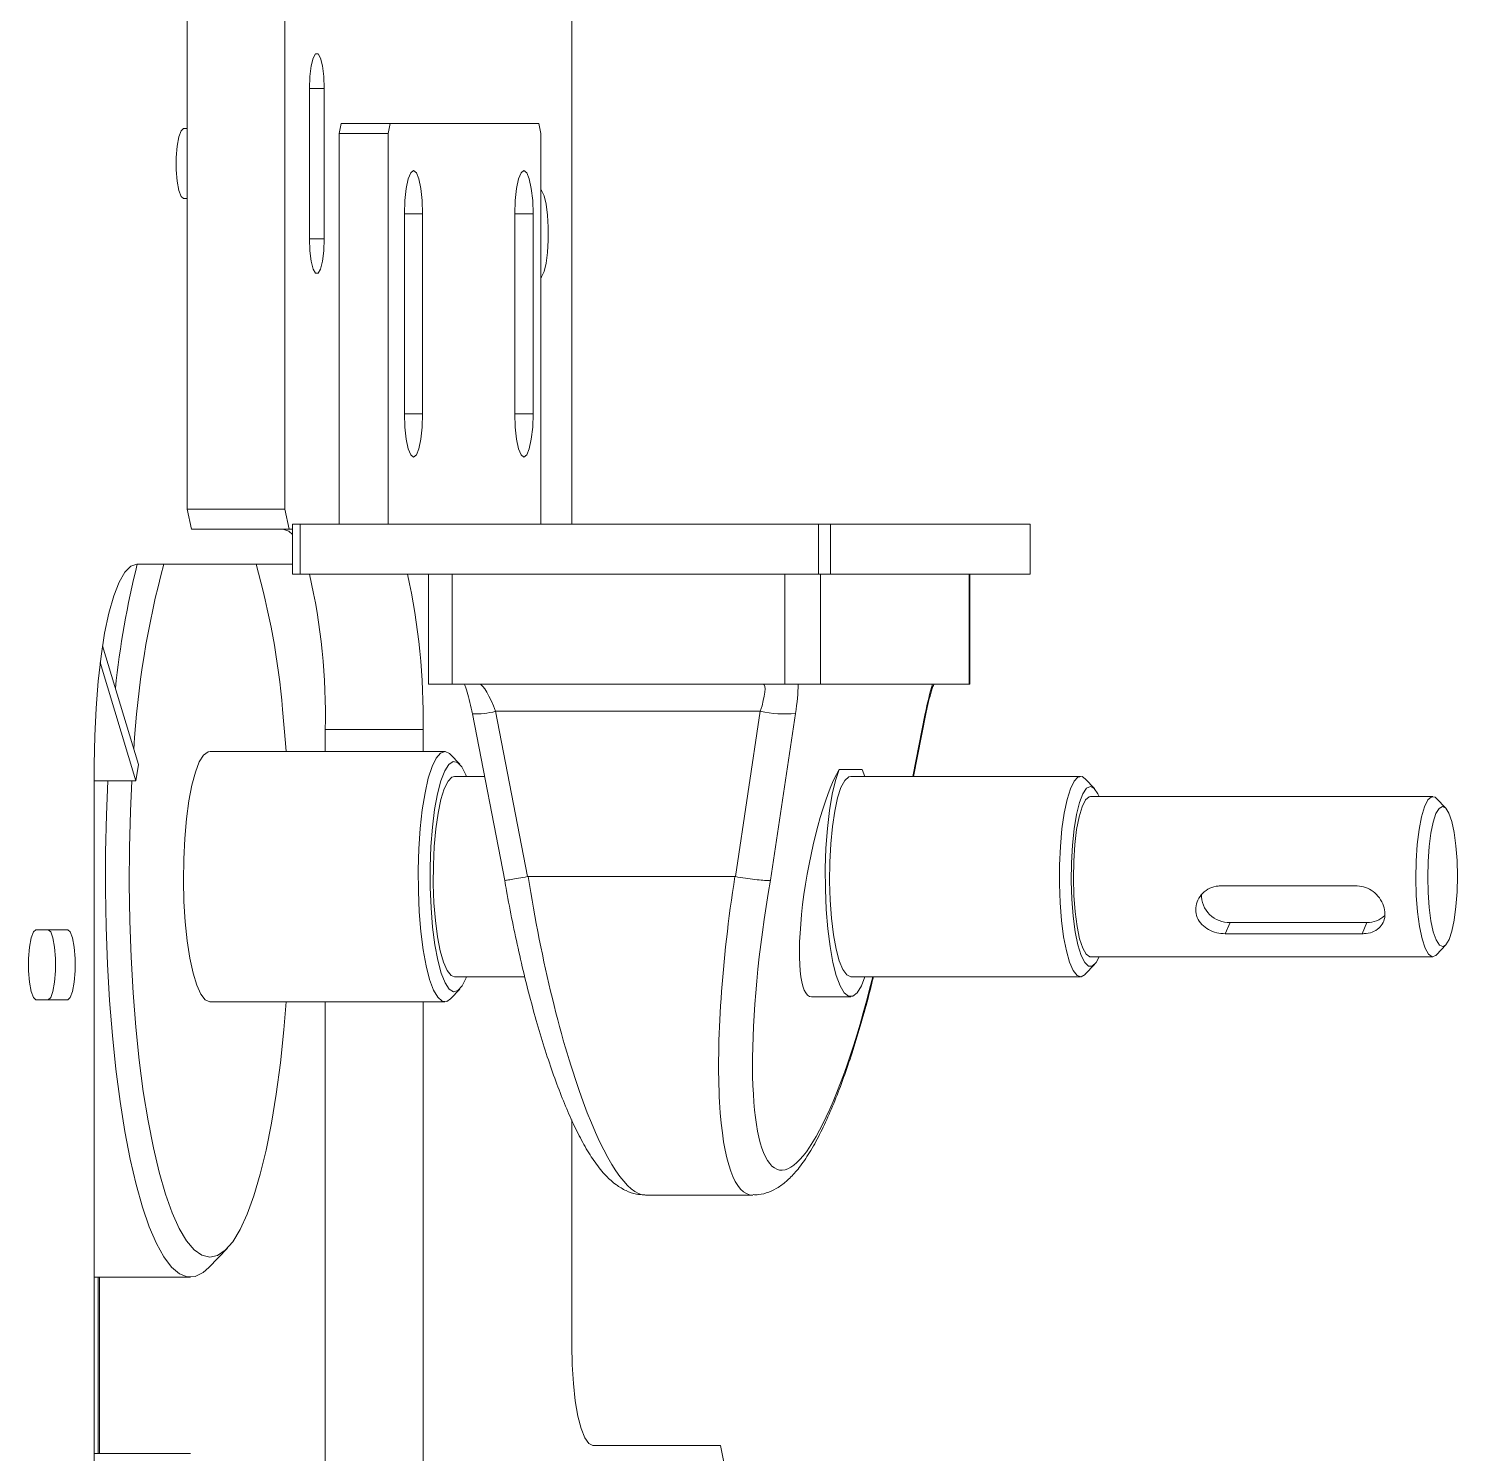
# Model space of a CAD drawing. Header units: millimetres. Extents: x -1052 to 3351, y 0 to 2015.
# Drawn here: x -104.519 to -102.808, y 1572.936 to 1574.641 of the extents above; entities that cross this region are included whole.
import ezdxf

# ---------------------------------------------------------------- set-up
doc = ezdxf.new("R2010")
doc.units = ezdxf.units.MM

msp = doc.modelspace()

# ---------------------------------------------------------------- linework, layer by layer
at = {"linetype": 'Continuous', "lineweight": 0}
for p, q in [((-104.3289, 1575.12), (-104.3289, 1574.0656)), ((-104.2118, 1575.12), (-104.2118, 1574.0656)), ((-103.8686, 1574.9043), (-103.8686, 1574.0477)), ((-104.1752, 1574.6102), (-104.1781, 1574.6052)), ((-104.1721, 1574.6102), (-104.1752, 1574.6102)), ((-104.1692, 1574.6052), (-104.1721, 1574.6102)), ((-104.1805, 1574.5958), (-104.182, 1574.5832)), ((-104.1781, 1574.6052), (-104.1805, 1574.5958)), ((-104.1668, 1574.5958), (-104.1692, 1574.6052)), ((-104.1653, 1574.5832), (-104.1668, 1574.5958)), ((-104.182, 1574.5832), (-104.1825, 1574.5689)), ((-104.1647, 1574.5689), (-104.1653, 1574.5832)), ((-104.1825, 1574.5689), (-104.1825, 1574.3891)), ((-104.1825, 1574.5689), (-104.1647, 1574.5689)), ((-104.1647, 1574.3891), (-104.1647, 1574.5689)), ((-104.1469, 1574.5149), (-104.1444, 1574.5269)), ((-104.1444, 1574.5269), (-104.0859, 1574.5269)), ((-104.0859, 1574.5269), (-104.0884, 1574.5149)), ((-104.0859, 1574.5269), (-103.9079, 1574.5269)), ((-103.9054, 1574.5149), (-103.9079, 1574.5269)), ((-104.3389, 1574.5111), (-104.3409, 1574.5)), ((-104.3362, 1574.5184), (-104.3389, 1574.5111)), ((-104.3332, 1574.5209), (-104.3362, 1574.5184)), ((-104.3289, 1574.5209), (-104.3332, 1574.5209)), ((-104.0884, 1574.5149), (-104.1469, 1574.5149)), ((-104.1469, 1574.5149), (-104.1469, 1574.0477)), ((-104.0884, 1574.5149), (-104.0884, 1574.0477)), ((-103.9054, 1574.5149), (-103.9054, 1574.0477)), ((-104.3409, 1574.5), (-104.342, 1574.4863)), ((-104.342, 1574.4863), (-104.342, 1574.4717)), ((-104.342, 1574.4717), (-104.3409, 1574.458)), ((-104.3409, 1574.458), (-104.3389, 1574.4469)), ((-104.0643, 1574.4608), (-104.0667, 1574.4494)), ((-104.0613, 1574.4681), (-104.0643, 1574.4608)), ((-104.0579, 1574.4706), (-104.0613, 1574.4681)), ((-104.0545, 1574.4681), (-104.0579, 1574.4706)), ((-104.0515, 1574.4608), (-104.0545, 1574.4681)), ((-104.049, 1574.4494), (-104.0515, 1574.4608)), ((-103.9321, 1574.4608), (-103.9345, 1574.4494)), ((-103.9291, 1574.4681), (-103.9321, 1574.4608)), ((-103.9257, 1574.4706), (-103.9291, 1574.4681)), ((-103.9223, 1574.4681), (-103.9257, 1574.4706)), ((-103.9193, 1574.4608), (-103.9223, 1574.4681)), ((-103.9169, 1574.4494), (-103.9193, 1574.4608)), ((-104.3389, 1574.4469), (-104.3362, 1574.4396)), ((-104.3362, 1574.4396), (-104.3332, 1574.4371)), ((-104.0667, 1574.4494), (-104.0683, 1574.435)), ((-104.0475, 1574.435), (-104.049, 1574.4494)), ((-103.9345, 1574.4494), (-103.9361, 1574.435)), ((-103.9153, 1574.435), (-103.9169, 1574.4494)), ((-103.9047, 1574.4469), (-103.9054, 1574.4477)), ((-103.9017, 1574.4405), (-103.9047, 1574.4469)), ((-103.8992, 1574.4304), (-103.9017, 1574.4405)), ((-104.3332, 1574.4371), (-104.3289, 1574.4371)), ((-104.0683, 1574.435), (-104.0688, 1574.4191)), ((-104.047, 1574.4191), (-104.0475, 1574.435)), ((-103.9361, 1574.435), (-103.9366, 1574.4191)), ((-103.9148, 1574.4191), (-103.9153, 1574.435)), ((-103.8975, 1574.4175), (-103.8992, 1574.4304)), ((-104.0688, 1574.4191), (-104.0688, 1574.1795)), ((-104.0688, 1574.4191), (-104.047, 1574.4191)), ((-104.047, 1574.1795), (-104.047, 1574.4191)), ((-103.9366, 1574.4191), (-103.9366, 1574.1795)), ((-103.9366, 1574.4191), (-103.9148, 1574.4191)), ((-103.9148, 1574.1795), (-103.9148, 1574.4191)), ((-103.8966, 1574.4028), (-103.8975, 1574.4175)), ((-104.1825, 1574.3891), (-104.1647, 1574.3891)), ((-104.1825, 1574.3891), (-104.182, 1574.3748)), ((-104.1653, 1574.3748), (-104.1647, 1574.3891)), ((-103.8975, 1574.3727), (-103.8966, 1574.3875)), ((-103.8966, 1574.3875), (-103.8966, 1574.4028)), ((-104.182, 1574.3748), (-104.1805, 1574.3622)), ((-104.1668, 1574.3622), (-104.1653, 1574.3748)), ((-103.8992, 1574.3598), (-103.8975, 1574.3727)), ((-104.1805, 1574.3622), (-104.1781, 1574.3528)), ((-104.1781, 1574.3528), (-104.1752, 1574.3478)), ((-104.1721, 1574.3478), (-104.1692, 1574.3528)), ((-104.1692, 1574.3528), (-104.1668, 1574.3622)), ((-103.9017, 1574.3498), (-103.8992, 1574.3598)), ((-104.1752, 1574.3478), (-104.1721, 1574.3478)), ((-103.9054, 1574.3425), (-103.9047, 1574.3434)), ((-103.9047, 1574.3434), (-103.9017, 1574.3498)), ((-104.0688, 1574.1795), (-104.047, 1574.1795)), ((-104.0688, 1574.1795), (-104.0683, 1574.1635)), ((-104.0475, 1574.1635), (-104.047, 1574.1795)), ((-103.9366, 1574.1795), (-103.9148, 1574.1795)), ((-103.9366, 1574.1795), (-103.9361, 1574.1635)), ((-103.9153, 1574.1635), (-103.9148, 1574.1795)), ((-104.0683, 1574.1635), (-104.0667, 1574.1492)), ((-104.0667, 1574.1492), (-104.0643, 1574.1378)), ((-104.0515, 1574.1378), (-104.049, 1574.1492)), ((-104.049, 1574.1492), (-104.0475, 1574.1635)), ((-103.9361, 1574.1635), (-103.9345, 1574.1492)), ((-103.9345, 1574.1492), (-103.9321, 1574.1378)), ((-103.9193, 1574.1378), (-103.9169, 1574.1492)), ((-103.9169, 1574.1492), (-103.9153, 1574.1635)), ((-104.0643, 1574.1378), (-104.0613, 1574.1305)), ((-104.0613, 1574.1305), (-104.0579, 1574.1279)), ((-104.0579, 1574.1279), (-104.0545, 1574.1305)), ((-104.0545, 1574.1305), (-104.0515, 1574.1378)), ((-103.9321, 1574.1378), (-103.9291, 1574.1305)), ((-103.9291, 1574.1305), (-103.9257, 1574.1279)), ((-103.9257, 1574.1279), (-103.9223, 1574.1305)), ((-103.9223, 1574.1305), (-103.9193, 1574.1378)), ((-104.3289, 1574.0656), (-104.2118, 1574.0656)), ((-104.3238, 1574.0417), (-104.3289, 1574.0656)), ((-104.2118, 1574.0656), (-104.2067, 1574.0417)), ((-104.2029, 1573.9878), (-104.2029, 1574.0477)), ((-104.2029, 1574.0477), (-104.1937, 1574.0477)), ((-104.1937, 1574.0477), (-104.1937, 1573.9878)), ((-104.1937, 1574.0477), (-103.5732, 1574.0477)), ((-103.5732, 1573.9878), (-103.5732, 1574.0477)), ((-103.5732, 1574.0477), (-103.5589, 1574.0477)), ((-103.5589, 1574.0477), (-103.5589, 1573.9878)), ((-103.5589, 1574.0477), (-103.3199, 1574.0477)), ((-103.3199, 1574.0477), (-103.3199, 1573.9878)), ((-104.2067, 1574.0417), (-104.3238, 1574.0417)), ((-104.2072, 1574.0392), (-104.2145, 1574.0417)), ((-104.2029, 1574.0354), (-104.2072, 1574.0392)), ((-104.2029, 1574.0417), (-104.2067, 1574.0417)), ((-104.3964, 1573.9973), (-104.4035, 1573.99)), ((-104.3891, 1573.9997), (-104.3964, 1573.9973)), ((-104.2029, 1573.9997), (-104.3891, 1573.9997)), ((-104.4103, 1573.9781), (-104.4166, 1573.9617)), ((-104.4035, 1573.99), (-104.4103, 1573.9781)), ((-104.1937, 1573.9878), (-104.2029, 1573.9878)), ((-104.1937, 1573.9878), (-103.5732, 1573.9878)), ((-104.04, 1573.9878), (-104.04, 1573.856)), ((-104.0117, 1573.9878), (-104.0117, 1573.856)), ((-103.6136, 1573.856), (-103.6136, 1573.9878)), ((-103.5589, 1573.9878), (-103.5732, 1573.9878)), ((-103.5709, 1573.9878), (-103.5709, 1573.856)), ((-103.5589, 1573.9878), (-103.3199, 1573.9878)), ((-103.3929, 1573.856), (-103.3929, 1573.9878)), ((-103.3921, 1573.856), (-103.3921, 1573.9878)), ((-104.4166, 1573.9617), (-104.4224, 1573.9412)), ((-104.4224, 1573.9412), (-104.4276, 1573.917)), ((-104.4276, 1573.917), (-104.4319, 1573.8897)), ((-104.3871, 1573.7601), (-104.4301, 1573.9022)), ((-104.4319, 1573.8897), (-104.4354, 1573.8597)), ((-104.3901, 1573.7405), (-104.4329, 1573.8822)), ((-104.4354, 1573.8597), (-104.4379, 1573.8276)), ((-104.0117, 1573.856), (-104.04, 1573.856)), ((-103.6136, 1573.856), (-104.0117, 1573.856)), ((-103.5709, 1573.856), (-103.6136, 1573.856)), ((-103.5709, 1573.856), (-103.3929, 1573.856)), ((-103.3921, 1573.856), (-103.3929, 1573.856)), ((-104.4379, 1573.8276), (-104.4395, 1573.7942)), ((-104.2111, 1573.7856), (-104.2148, 1573.826)), ((-103.6429, 1573.8238), (-103.9598, 1573.8238)), ((-103.9598, 1573.8238), (-103.9213, 1573.6259)), ((-103.6726, 1573.6259), (-103.6429, 1573.8238)), ((-103.9875, 1573.8206), (-103.9487, 1573.6213)), ((-103.6007, 1573.8212), (-103.6307, 1573.6215)), ((-103.4601, 1573.7457), (-103.4454, 1573.8212)), ((-103.4593, 1573.7457), (-103.4447, 1573.8206)), ((-103.4447, 1573.8206), (-103.4454, 1573.8212)), ((-103.4447, 1573.8206), (-103.4447, 1573.8206)), ((-104.4395, 1573.7942), (-104.44, 1573.7601)), ((-104.0465, 1573.8021), (-104.1636, 1573.8021)), ((-104.1636, 1573.7757), (-104.1636, 1573.8021)), ((-104.0465, 1573.7757), (-104.0465, 1573.8021)), ((-104.3092, 1573.7713), (-104.3143, 1573.7631)), ((-104.3038, 1573.7753), (-104.3092, 1573.7713)), ((-104.3015, 1573.7757), (-104.3038, 1573.7753)), ((-104.0205, 1573.7757), (-104.3015, 1573.7757)), ((-104.2103, 1573.7757), (-104.2111, 1573.7856)), ((-104.0308, 1573.7677), (-104.0255, 1573.7738)), ((-104.0255, 1573.7738), (-104.0201, 1573.7757)), ((-104.0201, 1573.7757), (-104.0148, 1573.7732)), ((-104.0148, 1573.7732), (-104.0136, 1573.7721)), ((-104.0025, 1573.7604), (-104.0136, 1573.7721)), ((-104.44, 1573.7601), (-104.44, 1572.3224)), ((-104.3901, 1573.7405), (-104.3871, 1573.7601)), ((-104.3143, 1573.7631), (-104.319, 1573.751)), ((-104.0402, 1573.7436), (-104.0357, 1573.7575)), ((-104.0357, 1573.7575), (-104.0308, 1573.7677)), ((-104.0155, 1573.7601), (-104.0205, 1573.7523)), ((-104.0103, 1573.7635), (-104.0155, 1573.7601)), ((-104.0051, 1573.7626), (-104.0103, 1573.7635)), ((-104, 1573.7572), (-104.0051, 1573.7626)), ((-103.9951, 1573.7477), (-104, 1573.7572)), ((-103.5484, 1573.7541), (-103.5529, 1573.7411)), ((-103.5484, 1573.7541), (-103.5208, 1573.7541)), ((-103.5178, 1573.7457), (-103.5208, 1573.7541)), ((-104.44, 1573.7405), (-104.3901, 1573.7405)), ((-104.4254, 1573.6997), (-104.4237, 1573.7405)), ((-104.395, 1573.7405), (-104.3967, 1573.7044)), ((-104.319, 1573.751), (-104.3232, 1573.7353)), ((-104.0441, 1573.7262), (-104.0402, 1573.7436)), ((-104.0251, 1573.7404), (-104.0292, 1573.7249)), ((-104.0205, 1573.7523), (-104.0251, 1573.7404)), ((-104.0166, 1573.74), (-104.0211, 1573.7309)), ((-104.0119, 1573.7449), (-104.0166, 1573.74)), ((-104.0088, 1573.7457), (-104.0119, 1573.7449)), ((-103.9729, 1573.7457), (-104.0088, 1573.7457)), ((-103.9944, 1573.7457), (-103.9951, 1573.7477)), ((-103.5529, 1573.7411), (-103.5568, 1573.7246)), ((-103.5418, 1573.7409), (-103.5463, 1573.7324)), ((-103.537, 1573.7452), (-103.5418, 1573.7409)), ((-103.5346, 1573.7457), (-103.537, 1573.7452)), ((-103.2595, 1573.7457), (-103.5346, 1573.7457)), ((-103.2717, 1573.7309), (-103.2673, 1573.74)), ((-103.2673, 1573.74), (-103.2626, 1573.7449)), ((-103.2626, 1573.7449), (-103.2577, 1573.7455)), ((-103.2577, 1573.7455), (-103.2539, 1573.7429)), ((-103.2428, 1573.7312), (-103.2539, 1573.7429)), ((-104.3232, 1573.7353), (-104.3268, 1573.7164)), ((-104.0474, 1573.706), (-104.0441, 1573.7262)), ((-104.0292, 1573.7249), (-104.0326, 1573.7062)), ((-104.0211, 1573.7309), (-104.0251, 1573.7181)), ((-103.5568, 1573.7246), (-103.5601, 1573.7052)), ((-103.5503, 1573.7201), (-103.5538, 1573.7044)), ((-103.5463, 1573.7324), (-103.5503, 1573.7201)), ((-103.2757, 1573.7181), (-103.2717, 1573.7309)), ((-103.2568, 1573.7251), (-103.2608, 1573.7145)), ((-103.2523, 1573.7316), (-103.2568, 1573.7251)), ((-103.2493, 1573.7215), (-103.2536, 1573.7177)), ((-103.2477, 1573.7338), (-103.2523, 1573.7316)), ((-103.2478, 1573.7218), (-103.2493, 1573.7215)), ((-102.838, 1573.7218), (-103.2478, 1573.7218)), ((-103.2431, 1573.7315), (-103.2477, 1573.7338)), ((-103.2387, 1573.725), (-103.2431, 1573.7315)), ((-103.2373, 1573.7218), (-103.2387, 1573.725)), ((-102.8438, 1573.7177), (-102.8395, 1573.7215)), ((-102.8395, 1573.7215), (-102.8351, 1573.7208)), ((-102.8351, 1573.7208), (-102.8335, 1573.7195)), ((-102.8224, 1573.7078), (-102.8335, 1573.7195)), ((-104.3967, 1573.7044), (-104.3978, 1573.6608)), ((-104.3268, 1573.7164), (-104.3297, 1573.695)), ((-104.0499, 1573.6834), (-104.0474, 1573.706)), ((-104.0326, 1573.7062), (-104.0352, 1573.6849)), ((-104.0251, 1573.7181), (-104.0285, 1573.702)), ((-103.5601, 1573.7052), (-103.5626, 1573.6834)), ((-103.5538, 1573.7044), (-103.5566, 1573.6858)), ((-103.2791, 1573.702), (-103.2757, 1573.7181)), ((-103.2608, 1573.7145), (-103.2643, 1573.7003)), ((-103.2577, 1573.7096), (-103.2613, 1573.6976)), ((-103.2536, 1573.7177), (-103.2577, 1573.7096)), ((-102.8515, 1573.6976), (-102.8479, 1573.7096)), ((-102.8479, 1573.7096), (-102.8438, 1573.7177)), ((-102.8303, 1573.7076), (-102.8341, 1573.7013)), ((-102.8264, 1573.7098), (-102.8303, 1573.7076)), ((-102.8224, 1573.7078), (-102.8264, 1573.7098)), ((-102.8186, 1573.7017), (-102.8224, 1573.7078)), ((-104.4264, 1573.655), (-104.4254, 1573.6997)), ((-104.3297, 1573.695), (-104.3318, 1573.6715)), ((-104.0285, 1573.702), (-104.0312, 1573.6831)), ((-103.5566, 1573.6858), (-103.5586, 1573.6651)), ((-103.2818, 1573.6831), (-103.2791, 1573.702)), ((-103.2643, 1573.7003), (-103.2672, 1573.6831)), ((-103.2613, 1573.6976), (-103.2642, 1573.6823)), ((-102.8544, 1573.6823), (-102.8515, 1573.6976)), ((-102.8374, 1573.6912), (-102.8402, 1573.6778)), ((-102.8341, 1573.7013), (-102.8374, 1573.6912)), ((-102.8152, 1573.6918), (-102.8186, 1573.7017)), ((-102.8124, 1573.6786), (-102.8152, 1573.6918)), ((-104.3318, 1573.6715), (-104.333, 1573.6467)), ((-104.0515, 1573.6592), (-104.0499, 1573.6834)), ((-104.0352, 1573.6849), (-104.037, 1573.6618)), ((-104.0312, 1573.6831), (-104.0331, 1573.6621)), ((-103.5626, 1573.6834), (-103.5643, 1573.66)), ((-103.2837, 1573.6621), (-103.2818, 1573.6831)), ((-103.2672, 1573.6831), (-103.2692, 1573.6635)), ((-103.2642, 1573.6823), (-103.2664, 1573.6643)), ((-102.8566, 1573.6643), (-102.8544, 1573.6823)), ((-102.8402, 1573.6778), (-102.8423, 1573.6618)), ((-102.8103, 1573.6628), (-102.8124, 1573.6786)), ((-104.4266, 1573.6101), (-104.4264, 1573.655)), ((-104.3978, 1573.6608), (-104.3981, 1573.6168)), ((-104.0523, 1573.6341), (-104.0515, 1573.6592)), ((-104.037, 1573.6618), (-104.0379, 1573.6374)), ((-104.0331, 1573.6621), (-104.0341, 1573.6398)), ((-103.5643, 1573.66), (-103.5651, 1573.6355)), ((-103.5586, 1573.6651), (-103.5598, 1573.643)), ((-103.2847, 1573.6398), (-103.2837, 1573.6621)), ((-103.2692, 1573.6635), (-103.2704, 1573.6424)), ((-103.2664, 1573.6643), (-103.2677, 1573.6445)), ((-102.8579, 1573.6445), (-102.8566, 1573.6643)), ((-102.8423, 1573.6618), (-102.8436, 1573.6441)), ((-102.8089, 1573.6451), (-102.8103, 1573.6628)), ((-104.333, 1573.6467), (-104.3333, 1573.6214)), ((-104.0521, 1573.6087), (-104.0523, 1573.6341)), ((-104.0379, 1573.6374), (-104.0379, 1573.6127)), ((-104.0341, 1573.6398), (-104.0342, 1573.617)), ((-103.5651, 1573.6355), (-103.565, 1573.6108)), ((-103.5598, 1573.643), (-103.56, 1573.6202)), ((-103.2848, 1573.617), (-103.2847, 1573.6398)), ((-103.2704, 1573.6424), (-103.2706, 1573.6206)), ((-103.2677, 1573.6445), (-103.2681, 1573.6239)), ((-102.8583, 1573.6239), (-102.8579, 1573.6445)), ((-102.8436, 1573.6441), (-102.844, 1573.6254)), ((-102.8085, 1573.6264), (-102.8089, 1573.6451)), ((-104.3981, 1573.6168), (-104.3975, 1573.5729)), ((-104.3333, 1573.6214), (-104.3327, 1573.5961)), ((-104.0342, 1573.617), (-104.0334, 1573.5946)), ((-103.9213, 1573.6259), (-103.9206, 1573.6259)), ((-103.6732, 1573.6259), (-103.9206, 1573.6259)), ((-103.6732, 1573.6259), (-103.6726, 1573.6259)), ((-103.56, 1573.6202), (-103.5593, 1573.5977)), ((-103.284, 1573.5946), (-103.2848, 1573.617)), ((-103.2706, 1573.6206), (-103.2699, 1573.599)), ((-103.2681, 1573.6239), (-103.2675, 1573.6033)), ((-102.8577, 1573.6033), (-102.8583, 1573.6239)), ((-102.844, 1573.6254), (-102.8436, 1573.6068)), ((-102.8089, 1573.6078), (-102.8085, 1573.6264)), ((-104.4258, 1573.5653), (-104.4266, 1573.6101)), ((-104.051, 1573.5838), (-104.0521, 1573.6087)), ((-104.0379, 1573.6127), (-104.0369, 1573.5885)), ((-103.565, 1573.6108), (-103.564, 1573.5865)), ((-103.2675, 1573.6033), (-103.266, 1573.5838)), ((-103.0923, 1573.6148), (-102.9284, 1573.6148)), ((-102.8562, 1573.5838), (-102.8577, 1573.6033)), ((-102.8436, 1573.6068), (-102.8422, 1573.5891)), ((-102.8102, 1573.59), (-102.8089, 1573.6078)), ((-104.3327, 1573.5961), (-104.3312, 1573.5718)), ((-104.0491, 1573.5601), (-104.051, 1573.5838)), ((-104.0369, 1573.5885), (-104.0351, 1573.5654)), ((-104.0334, 1573.5946), (-104.0317, 1573.5733)), ((-103.564, 1573.5865), (-103.5621, 1573.5633)), ((-103.5593, 1573.5977), (-103.5577, 1573.5762)), ((-103.2823, 1573.5733), (-103.284, 1573.5946)), ((-103.2699, 1573.599), (-103.2683, 1573.5785)), ((-103.266, 1573.5838), (-103.2637, 1573.5663)), ((-102.8539, 1573.5663), (-102.8562, 1573.5838)), ((-102.8422, 1573.5891), (-102.8401, 1573.5732)), ((-102.8123, 1573.574), (-102.8102, 1573.59)), ((-104.3975, 1573.5729), (-104.3959, 1573.5295)), ((-104.3312, 1573.5718), (-104.3288, 1573.5489)), ((-104.0317, 1573.5733), (-104.0291, 1573.5539)), ((-103.5577, 1573.5762), (-103.5553, 1573.5564)), ((-103.2798, 1573.5539), (-103.2823, 1573.5733)), ((-103.2683, 1573.5785), (-103.2659, 1573.56)), ((-103.2637, 1573.5663), (-103.2606, 1573.5515)), ((-103.0806, 1573.571), (-103.0864, 1573.5576)), ((-103.0806, 1573.571), (-102.9167, 1573.571)), ((-102.9167, 1573.571), (-102.9225, 1573.5576)), ((-102.8508, 1573.5515), (-102.8539, 1573.5663)), ((-102.8401, 1573.5732), (-102.8373, 1573.56)), ((-102.8151, 1573.5607), (-102.8123, 1573.574)), ((-104.5156, 1573.5526), (-104.5176, 1573.5415)), ((-104.5129, 1573.5599), (-104.5156, 1573.5526)), ((-104.5099, 1573.5624), (-104.5129, 1573.5599)), ((-104.4718, 1573.5624), (-104.5099, 1573.5624)), ((-104.4921, 1573.5599), (-104.4952, 1573.5624)), ((-104.4895, 1573.5526), (-104.4921, 1573.5599)), ((-104.4875, 1573.5415), (-104.4895, 1573.5526)), ((-104.4687, 1573.5599), (-104.4718, 1573.5624)), ((-104.466, 1573.5526), (-104.4687, 1573.5599)), ((-104.464, 1573.5415), (-104.466, 1573.5526)), ((-104.4242, 1573.5211), (-104.4258, 1573.5653)), ((-104.3288, 1573.5489), (-104.3256, 1573.5283)), ((-104.0463, 1573.5383), (-104.0491, 1573.5601)), ((-104.0351, 1573.5654), (-104.0324, 1573.5443)), ((-104.0291, 1573.5539), (-104.0259, 1573.537)), ((-103.5621, 1573.5633), (-103.5594, 1573.5421)), ((-103.5553, 1573.5564), (-103.5522, 1573.5392)), ((-103.2765, 1573.537), (-103.2798, 1573.5539)), ((-103.2659, 1573.56), (-103.2627, 1573.5442)), ((-103.2606, 1573.5515), (-103.2569, 1573.5403)), ((-102.9225, 1573.5576), (-103.0864, 1573.5576)), ((-102.8471, 1573.5403), (-102.8508, 1573.5515)), ((-102.8373, 1573.56), (-102.8339, 1573.5501)), ((-102.8339, 1573.5501), (-102.8301, 1573.544)), ((-102.8222, 1573.5443), (-102.8184, 1573.5506)), ((-102.8184, 1573.5506), (-102.8151, 1573.5607)), ((-104.5176, 1573.5415), (-104.5186, 1573.5278)), ((-104.4864, 1573.5278), (-104.4875, 1573.5415)), ((-104.463, 1573.5278), (-104.464, 1573.5415)), ((-104.0428, 1573.5191), (-104.0463, 1573.5383)), ((-104.0324, 1573.5443), (-104.0289, 1573.5258)), ((-104.0259, 1573.537), (-104.022, 1573.5234)), ((-103.5594, 1573.5421), (-103.556, 1573.5233)), ((-103.5522, 1573.5392), (-103.5484, 1573.5251)), ((-103.2726, 1573.5234), (-103.2765, 1573.537)), ((-103.2627, 1573.5442), (-103.2589, 1573.5317)), ((-103.2589, 1573.5317), (-103.2546, 1573.5231)), ((-103.2569, 1573.5403), (-103.2528, 1573.533)), ((-103.2528, 1573.533), (-103.2484, 1573.5301)), ((-102.843, 1573.533), (-102.8471, 1573.5403)), ((-102.8386, 1573.5301), (-102.843, 1573.533)), ((-102.8342, 1573.5317), (-102.8386, 1573.5301)), ((-102.8335, 1573.5324), (-102.8342, 1573.5317)), ((-102.8335, 1573.5324), (-102.8224, 1573.5441)), ((-102.8301, 1573.544), (-102.8261, 1573.5421)), ((-102.8261, 1573.5421), (-102.8222, 1573.5443)), ((-104.5186, 1573.5278), (-104.5186, 1573.5132)), ((-104.4864, 1573.5132), (-104.4864, 1573.5278)), ((-104.463, 1573.5132), (-104.463, 1573.5278)), ((-104.4217, 1573.4778), (-104.4242, 1573.5211)), ((-104.3959, 1573.5295), (-104.3935, 1573.487)), ((-104.3256, 1573.5283), (-104.3218, 1573.5105)), ((-104.0386, 1573.5029), (-104.0428, 1573.5191)), ((-104.0289, 1573.5258), (-104.0248, 1573.5105)), ((-104.022, 1573.5234), (-104.0176, 1573.5136)), ((-103.556, 1573.5233), (-103.5519, 1573.5075)), ((-103.5484, 1573.5251), (-103.5441, 1573.5147)), ((-103.5441, 1573.5147), (-103.5394, 1573.5083)), ((-103.2683, 1573.5136), (-103.2726, 1573.5234)), ((-103.2546, 1573.5231), (-103.2501, 1573.5187)), ((-103.2539, 1573.509), (-103.2428, 1573.5207)), ((-103.2501, 1573.5187), (-103.2455, 1573.5186)), ((-103.2484, 1573.5301), (-103.2478, 1573.5301)), ((-103.2478, 1573.5301), (-102.838, 1573.5301)), ((-103.2455, 1573.5186), (-103.2409, 1573.523)), ((-103.2409, 1573.523), (-103.2373, 1573.5301)), ((-104.5186, 1573.5132), (-104.5176, 1573.4995)), ((-104.5176, 1573.4995), (-104.5156, 1573.4884)), ((-104.4895, 1573.4884), (-104.4875, 1573.4995)), ((-104.4875, 1573.4995), (-104.4864, 1573.5132)), ((-104.466, 1573.4884), (-104.464, 1573.4995)), ((-104.464, 1573.4995), (-104.463, 1573.5132)), ((-104.3218, 1573.5105), (-104.3174, 1573.4961)), ((-104.034, 1573.4902), (-104.0386, 1573.5029)), ((-104.0248, 1573.5105), (-104.0201, 1573.4989)), ((-104.0201, 1573.4989), (-104.0151, 1573.4914)), ((-104.0176, 1573.5136), (-104.013, 1573.5077)), ((-104.013, 1573.5077), (-104.0088, 1573.5061)), ((-104.0088, 1573.5061), (-103.9248, 1573.5061)), ((-103.9996, 1573.4952), (-103.9948, 1573.505)), ((-103.9948, 1573.505), (-103.9944, 1573.5061)), ((-103.5519, 1573.5075), (-103.5474, 1573.4953)), ((-103.5394, 1573.5083), (-103.5346, 1573.5061)), ((-103.5346, 1573.5061), (-103.2595, 1573.5061)), ((-103.5219, 1573.4953), (-103.5178, 1573.5061)), ((-103.2636, 1573.5077), (-103.2683, 1573.5136)), ((-103.2588, 1573.5062), (-103.2636, 1573.5077)), ((-103.254, 1573.5089), (-103.2588, 1573.5062)), ((-103.2539, 1573.509), (-103.254, 1573.5089)), ((-104.5156, 1573.4884), (-104.5129, 1573.4811)), ((-104.5129, 1573.4811), (-104.5099, 1573.4786)), ((-104.4952, 1573.4786), (-104.4921, 1573.4811)), ((-104.4921, 1573.4811), (-104.4895, 1573.4884)), ((-104.4718, 1573.4786), (-104.4687, 1573.4811)), ((-104.4687, 1573.4811), (-104.466, 1573.4884)), ((-104.3935, 1573.487), (-104.3903, 1573.4458)), ((-104.3174, 1573.4961), (-104.3125, 1573.4853)), ((-104.3125, 1573.4853), (-104.3073, 1573.4786)), ((-104.0289, 1573.4815), (-104.034, 1573.4902)), ((-104.0236, 1573.4769), (-104.0289, 1573.4815)), ((-104.0151, 1573.4914), (-104.0099, 1573.4882)), ((-104.0136, 1573.4797), (-104.0025, 1573.4914)), ((-104.0099, 1573.4882), (-104.0047, 1573.4895)), ((-104.0047, 1573.4895), (-103.9996, 1573.4952)), ((-103.5815, 1573.4822), (-103.5346, 1573.4822)), ((-103.5474, 1573.4953), (-103.5424, 1573.4869)), ((-103.5424, 1573.4869), (-103.5372, 1573.4827)), ((-103.5372, 1573.4827), (-103.532, 1573.4827)), ((-103.532, 1573.4827), (-103.5268, 1573.4869)), ((-103.5268, 1573.4869), (-103.5219, 1573.4953)), ((-104.5099, 1573.4786), (-104.4718, 1573.4786)), ((-104.4183, 1573.4357), (-104.4217, 1573.4778)), ((-104.3073, 1573.4786), (-104.3019, 1573.4762)), ((-104.3019, 1573.4762), (-104.3015, 1573.4762)), ((-104.3015, 1573.4762), (-104.0205, 1573.4762)), ((-104.2131, 1573.4424), (-104.2103, 1573.4762)), ((-104.1636, 1572.6063), (-104.1636, 1573.4762)), ((-104.0465, 1572.6063), (-104.0465, 1573.4762)), ((-104.0182, 1573.4766), (-104.0236, 1573.4769)), ((-104.0136, 1573.4797), (-104.0182, 1573.4766)), ((-104.3903, 1573.4458), (-104.3862, 1573.4063)), ((-104.4141, 1573.3954), (-104.4183, 1573.4357)), ((-104.2173, 1573.403), (-104.2131, 1573.4424)), ((-104.4091, 1573.357), (-104.4141, 1573.3954)), ((-104.3862, 1573.4063), (-104.3813, 1573.3689)), ((-104.2223, 1573.3657), (-104.2173, 1573.403)), ((-104.3813, 1573.3689), (-104.3756, 1573.3338)), ((-104.228, 1573.3309), (-104.2223, 1573.3657)), ((-104.4034, 1573.3211), (-104.4091, 1573.357)), ((-104.3756, 1573.3338), (-104.3693, 1573.3014)), ((-104.2343, 1573.2988), (-104.228, 1573.3309)), ((-103.8686, 1573.3348), (-103.8686, 1573.0652)), ((-104.397, 1573.2878), (-104.4034, 1573.3211)), ((-104.3693, 1573.3014), (-104.3623, 1573.2721)), ((-104.2414, 1573.2698), (-104.2343, 1573.2988)), ((-104.39, 1573.2575), (-104.397, 1573.2878)), ((-104.3623, 1573.2721), (-104.3548, 1573.2461)), ((-104.2489, 1573.2441), (-104.2414, 1573.2698)), ((-104.3824, 1573.2304), (-104.39, 1573.2575)), ((-104.3548, 1573.2461), (-104.3468, 1573.2237)), ((-104.257, 1573.2219), (-104.2489, 1573.2441)), ((-103.7803, 1573.2449), (-103.6519, 1573.2449)), ((-104.3743, 1573.2068), (-104.3824, 1573.2304)), ((-104.3468, 1573.2237), (-104.3383, 1573.205)), ((-104.3657, 1573.1869), (-104.3743, 1573.2068)), ((-104.2655, 1573.2035), (-104.257, 1573.2219)), ((-104.3383, 1573.205), (-104.3295, 1573.1902)), ((-104.3295, 1573.1902), (-104.3205, 1573.1795)), ((-104.2743, 1573.1891), (-104.2655, 1573.2035)), ((-104.3568, 1573.1708), (-104.3657, 1573.1869)), ((-104.3205, 1573.1795), (-104.3113, 1573.1729)), ((-104.3113, 1573.1729), (-104.3019, 1573.1706)), ((-104.3029, 1573.1581), (-104.2806, 1573.1815)), ((-104.3019, 1573.1706), (-104.2926, 1573.1726)), ((-104.2926, 1573.1726), (-104.2834, 1573.1788)), ((-104.2834, 1573.1788), (-104.2743, 1573.1891)), ((-104.3476, 1573.1587), (-104.3568, 1573.1708)), ((-104.3382, 1573.1508), (-104.3476, 1573.1587)), ((-104.3029, 1573.1581), (-104.3097, 1573.1521)), ((-104.44, 1573.1467), (-104.3249, 1573.1467)), ((-104.4352, 1573.1467), (-104.4352, 1572.9358)), ((-104.4336, 1572.9358), (-104.4336, 1573.1467)), ((-104.3287, 1573.147), (-104.3382, 1573.1508)), ((-104.3192, 1573.1474), (-104.3287, 1573.147)), ((-104.3097, 1573.1521), (-104.3192, 1573.1474)), ((-103.8681, 1573.0418), (-103.8686, 1573.0652)), ((-103.8666, 1573.0193), (-103.8681, 1573.0418)), ((-103.8643, 1572.9986), (-103.8666, 1573.0193)), ((-103.8611, 1572.9805), (-103.8643, 1572.9986)), ((-103.8573, 1572.9656), (-103.8611, 1572.9805)), ((-103.8529, 1572.9545), (-103.8573, 1572.9656)), ((-103.8481, 1572.9477), (-103.8529, 1572.9545)), ((-104.3249, 1572.9358), (-104.44, 1572.9358)), ((-103.8432, 1572.9454), (-103.8481, 1572.9477)), ((-103.8432, 1572.9454), (-103.6906, 1572.9454)), ((-103.6855, 1572.9214), (-103.6906, 1572.9454))]:
    msp.add_line(p, q, dxfattribs=at)
for centre, radius, start, end in [((-103.3535, 1573.7412), 1.0669, 165.9735, 174.0737), ((-103.3178, 1573.7178), 1.0765, 164.8138, 176.7844), ((-105.1431, 1573.7467), 0.9318, 4.8806, 15.756), ((-104.9043, 1573.8212), 0.7409, 358.5179, 12.9902), ((-104.8424, 1573.8157), 0.796, 359.02, 12.4864), ((-103.9832, 1573.9067), 0.0862, 267.1785, 285.7853), ((-103.6145, 1573.9434), 0.1229, 256.6825, 276.4727), ((-103.0818, 1573.6039), 0.0329, 178.0964, 272.1494), ((-102.9157, 1573.5993), 0.0283, 267.963, 315.5191)]:
    msp.add_arc(centre, radius, start, end, dxfattribs=at)
for centre, major_axis, ratio, start_param, end_param in [((-103.9661, 1573.82), (-0.0129, 0.0359), 0.188783, 4.748456, 6.21546), ((-103.6517, 1573.82), (0.0129, 0.0359), 0.188783, 4.883907, 6.350911), ((-103.6171, 1573.8138), (0.013, 0.0718), 0.205779, 4.853272, 5.376695), ((-103.4315, 1573.8138), (0.013, 0.0718), 0.205779, 0.980671, 1.504094), ((-103.5567, 1573.6259), (0.0259, 0.1437), 0.205779, 0.506873, 3.178683), ((-103.8398, 1573.6259), (-0.0622, 0.3808), 0.206899, 1.537011, 3.107808), ((-103.5924, 1573.6259), (0.0622, 0.3808), 0.206899, 1.604581, 3.177655), ((-103.5578, 1573.6197), (0.0622, 0.3448), 0.205779, 1.602609, 4.414108)]:
    msp.add_ellipse(centre, major_axis=major_axis, ratio=ratio, start_param=start_param, end_param=end_param, dxfattribs=at)
for points, knots in [([(-103.9969, 1573.8558), (-103.9964, 1573.8545), (-103.9949, 1573.8504), (-103.992, 1573.8408), (-103.9894, 1573.83), (-103.9879, 1573.823), (-103.9875, 1573.8206)], [0, 0, 0, 0, 0.362006, 1.168307, 2.031287, 2.463989, 2.463989, 2.463989, 2.463989]), ([(-103.4447, 1573.8206), (-103.4442, 1573.8232), (-103.4427, 1573.8306), (-103.4398, 1573.842), (-103.437, 1573.8514), (-103.4356, 1573.8551), (-103.4353, 1573.8558)], [0, 0, 0, 0, 0.472402, 1.369633, 2.245086, 2.463619, 2.463619, 2.463619, 2.463619]), ([(-103.9213, 1573.6259), (-103.9251, 1573.6252), (-103.9326, 1573.6238), (-103.9415, 1573.6223), (-103.9475, 1573.6214), (-103.9483, 1573.6213), (-103.9487, 1573.6213)], [0, 0, 0, 0, 0.471134, 0.942323, 1.413677, 1.876938, 1.876938, 1.876938, 1.876938]), ([(-103.9487, 1573.6213), (-103.948, 1573.6172), (-103.9452, 1573.6008), (-103.9397, 1573.5721), (-103.9319, 1573.5358), (-103.9236, 1573.5003), (-103.9146, 1573.4661), (-103.9052, 1573.4334), (-103.8953, 1573.4026), (-103.8851, 1573.3738), (-103.8746, 1573.3475), (-103.8637, 1573.3236), (-103.8525, 1573.3022), (-103.8406, 1573.2834), (-103.8285, 1573.2684), (-103.8163, 1573.2574), (-103.8042, 1573.2501), (-103.7925, 1573.2457), (-103.7845, 1573.2454), (-103.7811, 1573.2452)], [0, 0, 0, 0, 0.636688, 2.540126, 4.443749, 6.347237, 8.251043, 10.15616, 12.064144, 13.977703, 15.901309, 17.842235, 19.813327, 21.837324, 23.953188, 25.619178, 26.980497, 28.198502, 29.081343, 29.081343, 29.081343, 29.081343]), ([(-103.6726, 1573.6259), (-103.6686, 1573.6252), (-103.6607, 1573.6238), (-103.649, 1573.6223), (-103.6393, 1573.6214), (-103.6334, 1573.6212), (-103.6313, 1573.6214), (-103.6307, 1573.6215), (-103.6307, 1573.6215)], [0, 0, 0, 0, 0.618795, 1.237681, 1.856777, 2.476778, 2.83365, 2.854195, 2.854195, 2.854195, 2.854195]), ([(-103.0864, 1573.5576), (-103.0898, 1573.5578), (-103.0967, 1573.5583), (-103.1066, 1573.5622), (-103.1149, 1573.5683), (-103.1204, 1573.5767), (-103.1223, 1573.5862), (-103.1205, 1573.5958), (-103.1154, 1573.6045), (-103.1075, 1573.6112), (-103.0992, 1573.6145), (-103.094, 1573.6147), (-103.0923, 1573.6148)], [0, 0, 0, 0, 0.667499, 1.333852, 2.024024, 2.731617, 3.414562, 4.071075, 4.736487, 5.433025, 6.13893, 6.462715, 6.462715, 6.462715, 6.462715]), ([(-102.9284, 1573.6148), (-102.925, 1573.6145), (-102.9182, 1573.6138), (-102.909, 1573.6084), (-102.9014, 1573.6006), (-102.8964, 1573.591), (-102.8947, 1573.5812), (-102.8961, 1573.5725), (-102.9005, 1573.5653), (-102.9078, 1573.5601), (-102.9157, 1573.5578), (-102.9208, 1573.5576), (-102.9225, 1573.5576)], [0, 0, 0, 0, 0.64541, 1.290107, 1.957667, 2.642111, 3.302693, 3.937686, 4.581255, 5.254971, 5.937881, 6.251164, 6.251164, 6.251164, 6.251164]), ([(-103.6514, 1573.2454), (-103.6493, 1573.2453), (-103.6427, 1573.2451), (-103.6322, 1573.2483), (-103.6206, 1573.2541), (-103.6096, 1573.2627), (-103.5984, 1573.2746), (-103.5867, 1573.2907), (-103.5748, 1573.3111), (-103.5633, 1573.3346), (-103.5523, 1573.3605), (-103.5418, 1573.3885), (-103.5316, 1573.4187), (-103.5219, 1573.4508), (-103.5138, 1573.48), (-103.5092, 1573.4989), (-103.5075, 1573.5061)], [0, 0, 0, 0, 0.504226, 1.58242, 2.714506, 3.991874, 5.525447, 7.37546, 9.327329, 11.199367, 13.015227, 14.799778, 16.566916, 18.324311, 20.076256, 21.150708, 21.150708, 21.150708, 21.150708])]:
    msp.add_open_spline(points, degree=3, knots=knots, dxfattribs=at)

doc.saveas('drawing.dxf')
